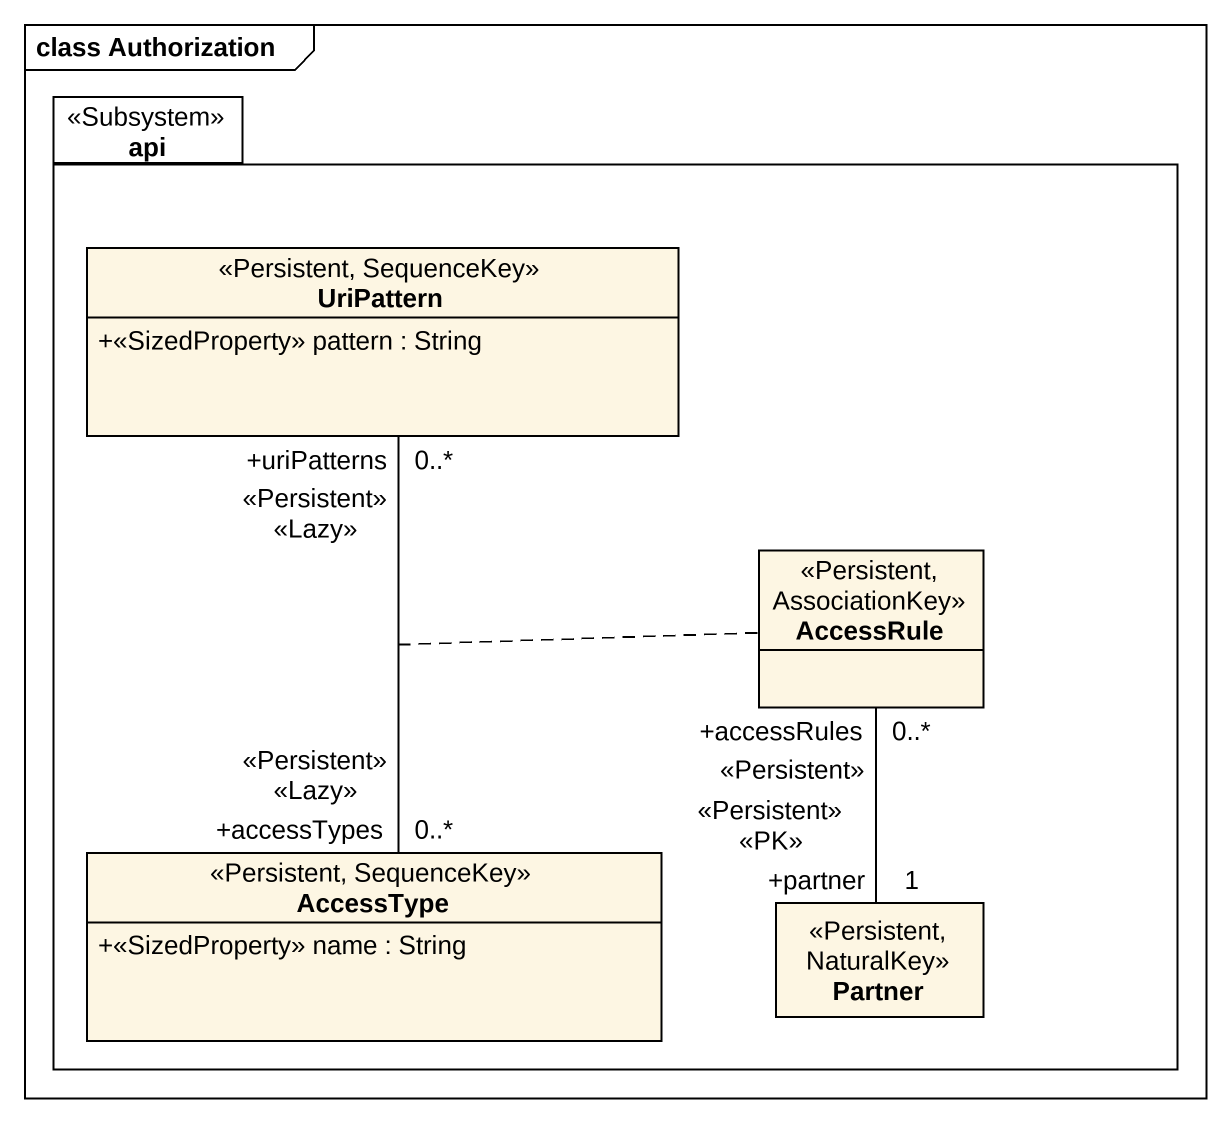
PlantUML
@startuml
mainframe class Authorization
hide circle
hide empty members
skinparam classAttributeIconSize 0
package api <<Subsystem>> {
  class UriPattern <<Persistent, SequenceKey>> {
    +<<SizedProperty>> pattern : String
  }
  class AccessRule <<Persistent, AssociationKey>>
  class AccessType <<Persistent, SequenceKey>> {
    +<<SizedProperty>> name : String
  }
  class Partner <<Persistent, NaturalKey>>
}
UriPattern "<<Persistent>> <<Lazy>>\n0..*\n+uriPatterns" -- "<<Persistent>> <<Lazy>>\n0..*\n+accessTypes" AccessType
(UriPattern, AccessType) .. AccessRule
Partner "<<Persistent>> <<PK>>\n1\n+partner" -up- "<<Persistent>>\n0..*\n+accessRules" AccessRule
@enduml
